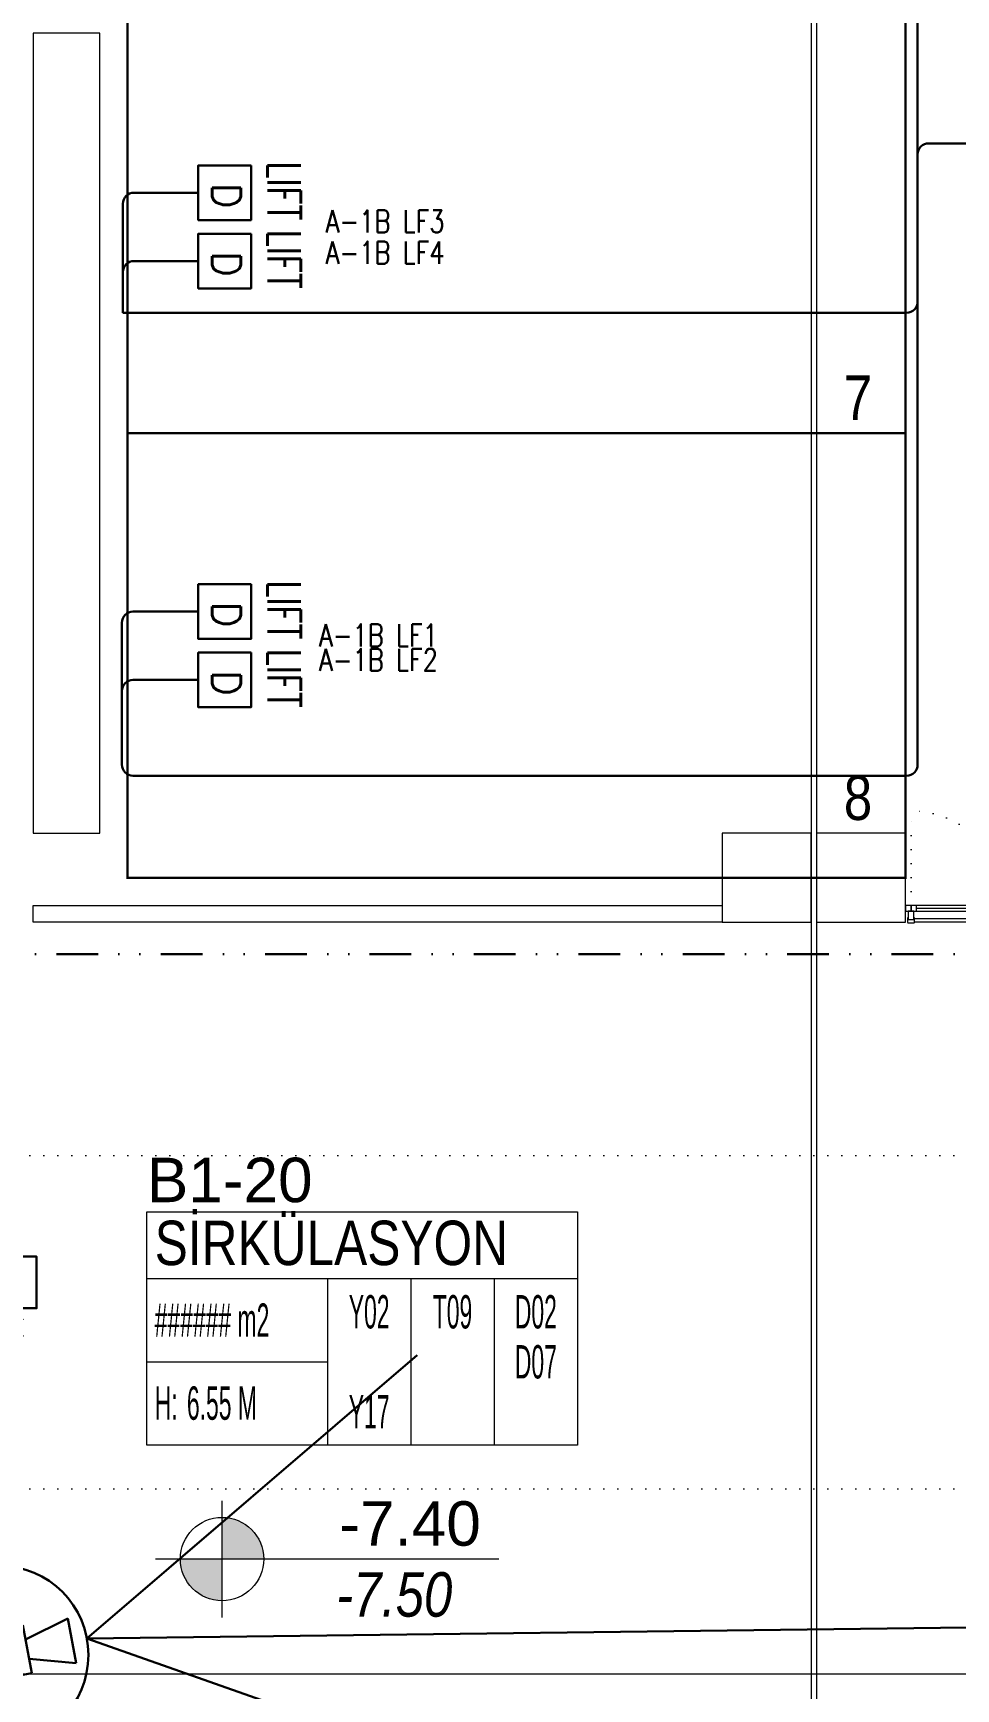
# Model space of a CAD drawing. Header units: metres. Extents: x -13621 to 152406, y -16073 to 22221.
# Drawn here: x 62820 to 63650, y 110 to 1600 of the extents above; entities that cross this region are included whole.
import ezdxf
from ezdxf.enums import TextEntityAlignment as Align

# ---------------------------------------------------------------- set-up
doc = ezdxf.new("R2010")
doc.units = ezdxf.units.M
doc.header["$LTSCALE"] = 100
doc.header["$MEASUREMENT"] = 0
for name, pattern in [('DIVIDE2', [0.625, 0.25, -0.125, 0, -0.125, 0, -0.125]), ('DOT2', [0.125, 0, -0.125]), ('HIDDEN', [0.375, 0.25, -0.125])]:
    doc.linetypes.add(name, pattern=pattern)
doc.layers.get('0').update_dxf_attribs({"color": 9, "lineweight": 9})
for name, color, linetype, lineweight in [('00', 9, 'Continuous', 9), ('01', 9, 'Continuous', 9), ('05', 9, 'Continuous', 9), ('06B', 9, 'Continuous', 9), ('06D', 9, 'Continuous', 9), ('10', 9, 'Continuous', 9), ('15', 9, 'Continuous', 9), ('20', 9, 'DOT2', 9), ('21', 9, 'Continuous', 9), ('21_mahal200', 9, 'Continuous', 9), ('25', 9, 'Continuous', 9), ('Data  Tavan', 170, 'Continuous', 30), ('E-ACCESS POINT (KABLOSUZ ERİŞİM İÇİN)', 7, 'Continuous', 30), ('E-DAHİLİ DOME KAMERA', 7, 'Continuous', 30), ('E-DAHİLİ KAMERA', 7, 'Continuous', 30), ('E-DATA LIFT PRIZI', 7, 'Continuous', 30), ('E-KABLO', 7, 'Continuous', 30), ('E-YAZI', 7, 'Continuous', 30)]:
    doc.layers.add(name, color=color, linetype=linetype, lineweight=lineweight)
doc.styles.add('Arial', font='arial.ttf', dxfattribs={"height": 2.5})
doc.styles.add('E-YAZI', font='txttw.shx')
doc.styles.add('MuuM_TEXT-ITALIC', font='ARIALNI.TTF')
doc.styles.add('MuuM_TEXT-STANDART', font='ARIALN.TTF')
doc.dimstyles.new('MuuM_DIM200', dxfattribs={"dimscale": 20, "dimtxt": 2, "dimasz": 1, "dimexe": 1, "dimexo": 1, "dimgap": 1, "dimtad": 1, "dimdec": 1, "dimrnd": 0.5, "dimdsep": 46, "dimtxsty": 'MuuM_TEXT-STANDART', "dimblk": 'ARCHTICK', "dimcen": 0, "dimdle": 0.15, "dimclrd": 256, "dimclre": 256, "dimclrt": 256, "dimadec": 0, "dimazin": 0, "dimtfac": 5, "dimtdec": 1, "dimtix": 1, "dimtmove": 2, "dimatfit": 3, "dimldrblk": 'DOT', "dimfxl": 3, "dimfxlon": 1, "dimtolj": 1, "dimlwd": -1, "dimlwe": -1, "dimarcsym": 0})

# ---------------------------------------------------------------- blocks, each defined once
blk = doc.blocks.new('E-DATA LIFT PRIZI')
at = {"layer": 'E-DATA LIFT PRIZI', "color": 2}
blk.add_line((0, 0), (0, 42), dxfattribs=at)
blk.add_lwpolyline([(-24.6, 89.6), (24.6, 89.6), (24.6, 42), (-24.6, 42)], close=True, dxfattribs=at)
at = {"layer": 'E-DATA LIFT PRIZI', "color": 2, "style": 'E-YAZI', "width": 0.7}
blk.add_text('LIFT', height=30, dxfattribs=at).set_placement((-28, 104.2))
at = {"layer": 'E-DATA LIFT PRIZI', "color": 2, "style": 'E-YAZI'}
blk.add_text('D', height=25.6, dxfattribs=at).set_placement((-8.8, 54.6))
blk = doc.blocks.new('*U382')
at = {"layer": 'E-ACCESS POINT (KABLOSUZ ERİŞİM İÇİN)', "color": 4}
blk.add_lwpolyline([(-2.395, 3.237), (2.395, 3.237), (2.395, 0.647), (-2.395, 0.647)], close=True, dxfattribs=at)
at = {"layer": 'E-ACCESS POINT (KABLOSUZ ERİŞİM İÇİN)', "color": 3}
for centre in [(0, 2.797), (0, 1.993)]:
    blk.add_arc(centre, 3.191, 237.1828, 302.8172, dxfattribs=at)
at = {"layer": 'E-ACCESS POINT (KABLOSUZ ERİŞİM İÇİN)', "color": 3, "style": 'E-YAZI'}
blk.add_text('AP', height=1.28, dxfattribs=at).set_placement((-1.054, 1.311))
blk = doc.blocks.new('100_DAHİLİ DOME KAMERA')
at = {"layer": 'E-DAHİLİ DOME KAMERA', "color": 4}
for p, q in [((-1.936, 0.715), (-1.936, -0.689)), ((0.82, 0.715), (-1.936, 0.715)), ((0.82, -0.689), (0.82, 0.715)), ((0.82, 0.294), (2.131, 0.668)), ((2.131, 0.668), (2.131, -0.643)), ((0.82, -0.268), (2.131, -0.643)), ((-1.936, -0.689), (0.82, -0.689))]:
    blk.add_line(p, q, dxfattribs=at)
at = {"layer": 'E-DAHİLİ DOME KAMERA', "color": 4, "linetype": 'Continuous'}
blk.add_circle((0, 0), 2.566, dxfattribs=at)
at = {"layer": 'E-DAHİLİ KAMERA', "color": 4}
for q in [(13.416, 6.264), (13.416, -6.264)]:
    blk.add_line((2.566, 0), q, dxfattribs=at)
blk = doc.blocks.new('p-kolon_80x80')
blk.add_lwpolyline([(-40, -40), (40, -40), (40, 40), (-40, 40)], close=True)
blk = doc.blocks.new('1.bod.mimari.elk')
at = {"layer": '01'}
for p in [(7480, -7790), (7565, -7790)]:
    blk.add_blockref('p-kolon_80x80', p, dxfattribs=at)
blk = doc.blocks.new('p-işyeri')
at = {"color": 0, "const_width": 2}
blk.add_lwpolyline([(200, 0), (200, 700), (-200, 700), (-200, 0)], close=True, dxfattribs=at)
blk = doc.blocks.new('p-dilatasyon yeri')
at = {"layer": '06D'}
for points in [[(7520, 5586.8), (7520, 80)], [(7525, 5584.6), (7525, 80)]]:
    blk.add_lwpolyline(points, dxfattribs=at)
blk = doc.blocks.new('p-birim')
blk.add_lwpolyline([(0, 0), (1, 0), (1, 1), (0, 1)], close=True)
blk = doc.blocks.new('0_elevationtarget-p-bk')
h = blk.add_hatch(color=250)
h.paths.add_polyline_path([(1.875, 0, 0.414214), (0, 1.875), (0, 0)])
h.paths.add_polyline_path([(0, 0), (-1.875, 0, 0.414214), (0, -1.875)])
blk.add_line((0, -2.625), (0, 2.625))
blk.add_lwpolyline([(12.453, 0), (-3, 0)])
blk.add_circle((0, 0), 1.875)
at = {"style": 'Arial'}
blk.add_attdef('BITMISKOT', text='', height=2, dxfattribs=at).set_placement((4.5, 0), align=Align.BOTTOM_LEFT)
at = {"style": 'MuuM_TEXT-ITALIC'}
blk.add_attdef('FINISHINGFLOORLEVEL', text='', height=2, dxfattribs=at).set_placement((4.5, -0.592), align=Align.TOP_LEFT)
blk = doc.blocks.new('_ArchTick')
at = {"color": 0, "linetype": 'ByBlock', "const_width": 0.15}
blk.add_lwpolyline([(-0.5, -0.5), (0.5, 0.5)], dxfattribs=at)
blk = doc.blocks.new('*D464')
at = {"layer": '25', "transparency": 16777216}
for p, q in [((89939.1, -1804.3), (89939.1, -1724.3)), ((101899.1, -1768), (101899.1, -1724.3)), ((89936.1, -1744.3), (101902.1, -1744.3))]:
    blk.add_line(p, q, dxfattribs=at)
at = {"layer": '25', "transparency": 16777216, "xscale": 20, "yscale": 20, "zscale": 20, "rotation": 180}
blk.add_blockref('_ArchTick', (89939.1, -1744.3), dxfattribs=at)
at = {"layer": '25', "transparency": 16777216, "xscale": 20, "yscale": 20, "zscale": 20}
blk.add_blockref('_ArchTick', (101899.1, -1744.3), dxfattribs=at)
at = {"layer": '25', "transparency": 16777216, "insert": (95919.1, -1698.8), "char_height": 50, "attachment_point": 5, "style": 'MuuM_TEXT-STANDART'}
blk.add_mtext('\\A1;11960', dxfattribs=at)
blk = doc.blocks.new('_Dot')
at = {"color": 0, "linetype": 'ByBlock', "lineweight": -2}
blk.add_line((-0.5, 0), (-1, 0), dxfattribs=at)
at = {"color": 0, "linetype": 'ByBlock', "const_width": 0.5}
blk.add_lwpolyline([(-0.25, 0, 1), (0.25, 0, 1)], format="xyb", close=True, dxfattribs=at)
blk = doc.blocks.new('K-AL-01A')
at = {"layer": '06B'}
blk.add_lwpolyline([(2634.7, 4254.3), (2634.7, 4260.5), (2619.7, 4260.5), (2619.7, 4258.6), (2632.5, 4258.6), (2632.5, 4258.6), (2632.5, 4254.3), (2634.7, 4254.3)], dxfattribs=at)
at = {"layer": '06D'}
for p, q in [((2638, 4254.3), (2551.1, 4254.3)), ((2551.1, 4249.3), (2638, 4249.3))]:
    blk.add_line(p, q, dxfattribs=at)
for points in [[(2553.6, 4241.8), (2558.6, 4241.8), (2558.6, 4249.3), (2553.6, 4249.3)], [(2636.6, 4240.7), (2631.6, 4240.7), (2631.6, 4249.3), (2636.6, 4249.3)], [(2631, 4239.4), (2559.2, 4239.4), (2559.2, 4242.5), (2631, 4242.5)]]:
    blk.add_lwpolyline(points, close=True, dxfattribs=at)
for points in [[(2553.6, 4243.2), (2553, 4243.2), (2553, 4239.2, 0.414214), (2553.3, 4238.8), (2558.8, 4238.8, 0.414214), (2559.2, 4239.2), (2559.2, 4243.2), (2558.6, 4243.2)], [(2636.6, 4243.2), (2637.2, 4243.2), (2637.2, 4239.2, -0.414214), (2636.8, 4238.8), (2631.3, 4238.8, -0.414214), (2631, 4239.2), (2631, 4243.2), (2631.6, 4243.2)]]:
    blk.add_lwpolyline(points, format="xyb", dxfattribs=at)
at = {"layer": '10'}
for points in [[(2551.1, 4254.3), (2551.1, 4249.3), (2556.1, 4249.3), (2556.1, 4254.3)], [(2556.1, 4254.3), (2556.1, 4249.3), (2561.1, 4249.3), (2561.1, 4254.3)], [(2631.1, 4254.3), (2631.1, 4249.3), (2636.1, 4249.3), (2636.1, 4254.3)], [(2636.1, 4254.3), (2636.1, 4249.3), (2641.1, 4249.3), (2641.1, 4254.3)]]:
    blk.add_lwpolyline(points, close=True, dxfattribs=at)
at = {"layer": '15'}
blk.add_lwpolyline([(2561.1, 4251.8), (2631.1, 4251.8)], dxfattribs=at)
at = {"layer": '20'}
blk.add_lwpolyline([(2556.1, 4254.3), (2556.1, 4339.3)], dxfattribs=at)
blk.add_arc((2556.1, 4254.3), 85, 0, 90, dxfattribs=at)
blk = doc.blocks.new('0_roomno2')
blk.add_lwpolyline([(19.375, -10.5), (0, -10.5), (0, 0), (19.375, 0)], close=True)
for points in [[(0, -3), (19.375, -3)], [(8.125, -3), (8.125, -10.5)], [(11.875, -3), (11.875, -10.5)], [(15.625, -3), (15.625, -10.5)], [(0, -6.75), (8.125, -6.75)]]:
    blk.add_lwpolyline(points)
at = {"style": 'MuuM_TEXT-STANDART', "width": 0.6}
blk.add_text('H:', height=1.5, dxfattribs=at).set_placement((0.35, -8.608), align=Align.MIDDLE_LEFT)
at = {"style": 'Arial'}
blk.add_attdef('ODANO', (0, 1.17), '', height=2, dxfattribs=at)
blk.add_attdef('MEKANADI', text='', height=2, dxfattribs=at).set_placement((0.35, -3), align=Align.BOTTOM_LEFT)
at = {"style": 'MuuM_TEXT-STANDART', "width": 0.6}
for tag, p in [('M2', (0.35, -4.875)), ('TEMIZTAVANYUKSEKLIGI', (1.8, -8.608))]:
    blk.add_attdef(tag, text='', height=1.5, dxfattribs=at).set_placement(p, align=Align.MIDDLE_LEFT)
for tag, p in [('YER01', (10, -4.5)), ('TAVAN01', (13.75, -4.5)), ('DUVAR01', (17.5, -4.5)), ('YER02', (10, -6.75)), ('TAVAN02', (13.75, -6.75)), ('DUVAR02', (17.5, -6.75)), ('YER03', (10, -9)), ('TAVAN03', (13.75, -9)), ('DUVAR03', (17.5, -9))]:
    blk.add_attdef(tag, text='', height=1.5, dxfattribs=at).set_placement(p, align=Align.MIDDLE_CENTER)
blk = doc.blocks.new('1.bod.mimari1.elk')
at = {"layer": '00'}
blk.add_lwpolyline([(7310, -7815), (7310, -7815), (7440, -7815), (7440, -7830), (6820, -7830), (6820, -7815), (7310, -7815), (7310, -7815), (7310, -7815)], dxfattribs=at)
at = {"layer": '06D', "linetype": 'DOT2'}
for points in [[(2500, -1650), (2500, -7740, 0.4142136), (3100, -8340), (12425, -8340)], [(2800, -1678.64), (2800, -7740, 0.4142136), (3100, -8040), (11395.6, -8040)]]:
    blk.add_lwpolyline(points, format="xyb", dxfattribs=at)
for name, p in [('p-dilatasyon yeri', (0, -8630)), ('K-AL-01A', (5053.92, -12069.27))]:
    blk.add_blockref(name, p)
at = {"layer": '05', "xscale": 60.00000000000003, "yscale": 720}
blk.add_blockref('p-birim', (6820, -7750), dxfattribs=at)
at = {"layer": '06D', "color": 89, "linetype": 'HIDDEN', "true_color": 0x2e4d23, "rotation": 90}
for p in [(7605, -7190), (7605, -7590)]:
    blk.add_blockref('p-işyeri', p, dxfattribs=at)
at = {"layer": '21', "xscale": 20, "yscale": 20, "zscale": 20}
blk.add_blockref('0_elevationtarget-p-bk', (6990.01, -8403.06), dxfattribs=at).add_auto_attribs({'BITMISKOT': ' -7.40', 'FINISHINGFLOORLEVEL': ' -7.50'})
at = {"layer": '21_mahal200'}
ref = blk.add_blockref('0_roomno2', (6922.39, -8090.58), dxfattribs=dict(at, xscale=20, yscale=20, zscale=20))
ref.add_attrib('ODANO', 'B1-20', (6922.39, -8081.94), dxfattribs={"layer": '0', "height": 40, "style": 'Arial'})
ref.add_attrib('MEKANADI', 'SİRKÜLASYON', dxfattribs={"layer": '0', "height": 40, "style": 'Arial', "width": 0.8}).set_placement((6929.39, -8150.58), align=Align.BOTTOM_LEFT)
ref.add_attrib('M2', '###### m2', dxfattribs={"layer": '0', "height": 30, "style": 'MuuM_TEXT-STANDART', "width": 0.6}).set_placement((6929.39, -8188.08), align=Align.MIDDLE_LEFT)
ref.add_attrib('TEMIZTAVANYUKSEKLIGI', '6.55 M', dxfattribs={"layer": '0', "height": 30, "style": 'MuuM_TEXT-STANDART', "width": 0.6}).set_placement((6958.39, -8262.74), align=Align.MIDDLE_LEFT)
ref.add_attrib('YER01', 'Y02', dxfattribs={"layer": '0', "height": 30, "style": 'MuuM_TEXT-STANDART', "width": 0.6}).set_placement((7122.39, -8180.58), align=Align.MIDDLE_CENTER)
ref.add_attrib('TAVAN01', 'T09', dxfattribs={"layer": '0', "height": 30, "style": 'MuuM_TEXT-STANDART', "width": 0.6}).set_placement((7197.39, -8180.58), align=Align.MIDDLE_CENTER)
ref.add_attrib('DUVAR01', 'D02', dxfattribs={"layer": '0', "height": 30, "style": 'MuuM_TEXT-STANDART', "width": 0.6}).set_placement((7272.39, -8180.58), align=Align.MIDDLE_CENTER)
ref.add_attrib('DUVAR02', 'D07', dxfattribs={"layer": '0', "height": 30, "style": 'MuuM_TEXT-STANDART', "width": 0.6}).set_placement((7272.39, -8225.58), align=Align.MIDDLE_CENTER)
ref.add_attrib('YER03', 'Y17', dxfattribs={"layer": '0', "height": 30, "style": 'MuuM_TEXT-STANDART', "width": 0.6}).set_placement((7122.39, -8270.58), align=Align.MIDDLE_CENTER)
at = {"layer": '21', "style": 'MuuM_TEXT-STANDART'}
for s, p in [('7', (7575, -7390)), ('8', (7575, -7750))]:
    blk.add_text(s, height=40, dxfattribs=at).set_placement(p, align=Align.BOTTOM_RIGHT)
at = {"layer": '25'}
dim = blk.add_linear_dim(base=(12000, -8506.3), p1=(40, -8984.77), p2=(12000, -8550), dimstyle='MuuM_DIM200', override={"dimtxt": 2.5}, dxfattribs=at)
dim.commit()
dim.dimension.update_dxf_attribs({"geometry": '*D464', "text_midpoint": (6020, -8460.78), "insert": (-89899.09, -6762)})

msp = doc.modelspace()

# ---------------------------------------------------------------- linework, layer by layer
at = {"layer": 'Data  Tavan'}
for p, q in [((63615.9, 1746.6), (63615.9, 1358.4)), ((64006.2, 1500.8), (63625.9, 1500.8)), ((62900.7, 1384.9), (62900.7, 1446.4)), ((62926.6, 1456.4), (62910.7, 1456.4)), ((62926.6, 1394.9), (62910.7, 1394.9)), ((62900.7, 1384.9), (62900.7, 1348.4)), ((63615.9, 1358.4), (63615.9, 941.8)), ((62900.7, 1348.4), (63605.9, 1348.4)), ((62926.6, 1079.5), (62909.8, 1079.5)), ((62899.8, 1069.5), (62899.8, 941.8)), ((62926.6, 1018), (62909.8, 1018)), ((62899.8, 1008), (62899.8, 983.3)), ((63605.9, 931.8), (62909.8, 931.8)), ((62868.4, 155.4), (63767.4, 166.8))]:
    msp.add_line(p, q, dxfattribs=at)
for centre, start, end in [((63625.9, 1490.8), 90, 180), ((62910.7, 1446.4), 90, 180), ((62910.7, 1384.9), 90, 180), ((63605.9, 1358.4), 270, 0), ((62909.8, 1069.5), 90, 180), ((62909.8, 1008), 90, 180), ((62909.8, 941.8), 180, 270), ((63605.9, 941.8), 270, 0)]:
    msp.add_arc(centre, 10, start, end, dxfattribs=at)
at = {"layer": 'E-KABLO', "color": 6, "linetype": 'DIVIDE2', "ltscale": 1.5}
msp.add_line((67012.2, 771.3), (61999.3, 771.3), dxfattribs=at)

# ---------------------------------------------------------------- block references
at = {"layer": '06D'}
for name in ['1.bod.mimari.elk', '1.bod.mimari1.elk']:
    msp.add_blockref(name, (56000, 8630), dxfattribs=at)
at = {"layer": 'E-ACCESS POINT (KABLOSUZ ERİŞİM İÇİN)', "xscale": 18, "yscale": 18, "zscale": 18}
msp.add_blockref('*U382', (62780, 440.9), dxfattribs=at)
at = {"layer": 'E-DAHİLİ DOME KAMERA', "xscale": 31.2499999983394, "yscale": 31.2499999983394, "zscale": 31.2499999983394, "rotation": 10.61140272175213}
msp.add_blockref('100_DAHİLİ DOME KAMERA', (62789.6, 140.7), dxfattribs=at)
at = {"layer": 'E-DATA LIFT PRIZI', "color": 1, "rotation": 270}
for p in [(62926.6, 1456.4), (62926.6, 1394.9), (62926.6, 1079.5), (62926.6, 1018)]:
    msp.add_blockref('E-DATA LIFT PRIZI', p, dxfattribs=at)

# ---------------------------------------------------------------- texts
at = {"layer": 'E-YAZI', "color": 6, "style": 'E-YAZI', "width": 0.8}
for s, p in [('A-1B LF3', (63083.3, 1420.6)), ('A-1B LF4', (63083.3, 1392.5)), ('A-1B LF1', (63077.3, 1048.2)), ('A-1B LF2', (63077.3, 1026.1))]:
    msp.add_text(s, height=20, dxfattribs=at).set_placement(p)

doc.saveas('drawing.dxf')
